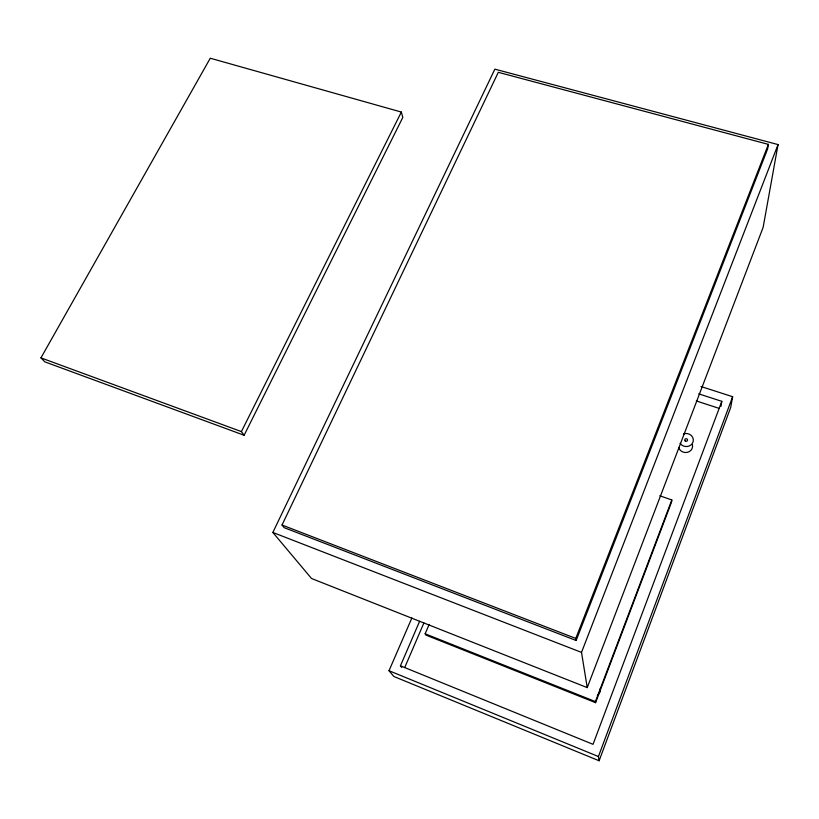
<?xml version="1.0" encoding="UTF-8"?>
<svg xmlns="http://www.w3.org/2000/svg" width="819" height="819" viewBox="0 0 819 819"><rect width="100%" height="100%" fill="white"/><g stroke="black" fill="none" stroke-linecap="round" stroke-linejoin="round"><path stroke-width="1.23" d="M659.786 495.771L671.815 499.959L671.652 501.801L595.577 702.671L425.982 635.114L425.153 633.793L429.166 624.406M720.996 406.347L721.805 401.33L698.761 393.867M768.386 144.379L767.608 148.986L576.136 640.499L284.132 527.651L282.023 525.02L498.31 72.307L768.386 144.379L575.777 638.431L576.136 640.499M700.972 386.507L732.636 396.713L730.702 407.483L599.119 760.779L393.878 676.494L389.015 670.71L411.885 617.966M778.05 144.584L763.134 227.365L587.233 687.612L311.537 578.501L272.85 532.452L494.871 69.154L778.05 144.584L581.51 652.395L587.233 687.612M599.119 760.779L598.423 756.531L732.636 396.713M721.805 401.33L593.038 744.328L400.43 665.816L419.625 621.283M595.577 702.671L595.433 701.586L671.815 499.959M404.699 667.598L423.894 622.962M244.123 435.258L241.41 431.593L401.341 112.06L210.268 58.221L40.95 357.872L44.861 361.865L244.123 435.258L402.805 117.445L401.341 112.06M696.324 400.952L719.379 408.456M40.95 357.872L241.41 431.593M282.023 525.02L575.777 638.431M272.85 532.452L581.51 652.395M425.153 633.793L595.433 701.586M389.015 670.71L598.423 756.531M400.43 665.816L401.73 667.465M600.327 688.226A7.504 7.351 41.5 0 1 597.358 695.331M692.403 444.666A7.064 6.47 6.3 0 1 687.182 452.385A7.064 6.47 6.3 0 1 678.685 447.42M683.466 433.916A7.146 6.532 6 0 1 692.639 437.315A7.146 6.532 6 0 1 689.578 445.823A7.146 6.532 6 0 1 680.087 443.304M685.206 440.919A1.413 1.29 6 0 0 687.55 440.325A1.413 1.29 6 0 0 685.779 438.749A1.413 1.29 6 0 0 685.206 440.919"/></g></svg>
